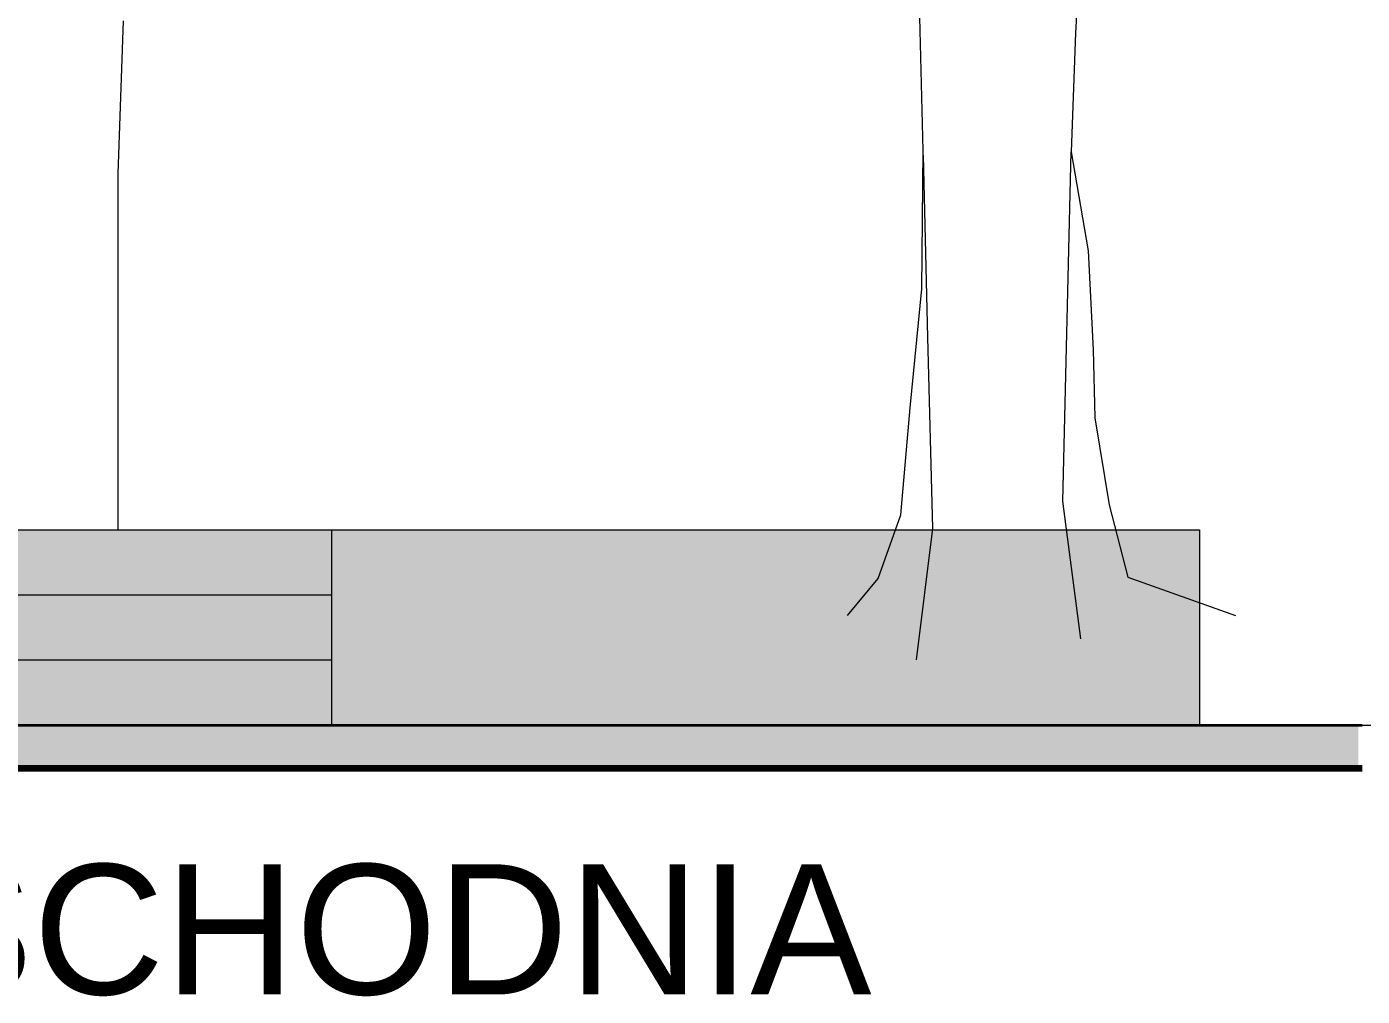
# Model space of a CAD drawing. Header units: millimetres. Extents: x -2481 to 9238, y -476 to 10647.
# Drawn here: x 4941.7 to 5249.4, y 2564 to 2787.3 of the extents above; entities that cross this region are included whole.
import ezdxf

# ---------------------------------------------------------------- set-up
doc = ezdxf.new("R2010")
doc.units = ezdxf.units.MM
for name, color, linetype, lineweight in [('A-ELEWACJA CIENKA', 11, 'Continuous', 13), ('A-meble', 254, 'Continuous', 5), ('A-RYS ELEWACJI', 30, 'Continuous', 35), ('A-wykończenie', 4, 'Continuous', 5), ('B-DACHÓWKA', 250, 'Continuous', 0), ('B-materiały', 9, 'Continuous', 0), ('B-opis', 7, 'Continuous', 0), ('Layer1', 7, 'Continuous', 0)]:
    doc.layers.add(name, color=color, linetype=linetype, lineweight=lineweight)
doc.styles.get("Standard").update_dxf_attribs({"font": 'arial.ttf'})

# ---------------------------------------------------------------- blocks, each defined once
blk = doc.blocks.new('A$C2EBD462E')
at = {"layer": 'B-materiały'}
for p, q in [((-35.32, 161.12), (-36.88, 134.27)), ((-71.96, 107.13), (-72.72, 137.84)), ((-36.88, 134.27), (-37.87, 106.87)), ((-72.27, 75.28), (-71.96, 107.13)), ((-70.88, 64.14), (-71.93, 106.02)), ((-39.77, 26.38), (-37.87, 106.87)), ((-37.87, 106.87), (-33.95, 84.06)), ((-33.95, 84.06), (-32.82, 61.19)), ((-74.94, 47.84), (-72.27, 75.28)), ((-69.77, 20.04), (-70.88, 64.14)), ((-32.82, 61.19), (-32.43, 45.56)), ((-77.12, 23.21), (-74.94, 47.84)), ((-32.43, 45.56), (-29.13, 25.53)), ((-35.62, -5.36), (-39.77, 26.38)), ((-29.13, 25.53), (-24.8, 8.88)), ((-82.33, 8.55), (-77.12, 23.21)), ((-73.48, -10.22), (-69.77, 20.04)), ((-89.38, 0), (-82.33, 8.55)), ((-24.8, 8.88), (0, 0))]:
    blk.add_line(p, q, dxfattribs=at)

msp = doc.modelspace()

# ---------------------------------------------------------------- hatches: boundary and pattern name
at = {"layer": 'B-DACHÓWKA', "transparency": 33554636}
h = msp.add_hatch(color=256, dxfattribs=at)
h.dxf.hatch_style = 1
h.paths.add_polyline_path([(5211.87, 2671.45), (5211.87, 2656.45), (5211.87, 2641.45), (5211.87, 2626.45), (4801.87, 2626.45), (4801.87, 2656.45), (4811.87, 2656.45), (4811.87, 2671.45)])
at = {"layer": 'B-materiały'}
h = msp.add_hatch(dxfattribs=at)
h.set_pattern_fill('AR-HBONE', color=256, scale=0.1)
h.set_pattern_definition([(45, (567.973, 5522.691), (1e-15, 14.36841), [30.48, -10.16]), (135, (575.157, 5529.875), (1e-15, 14.36841), [30.48, -10.16])])
h.paths.add_polyline_path([(3375.81, 2616.45), (5248.52, 2616.45), (5248.52, 2626.45), (3375.81, 2626.45)])

# ---------------------------------------------------------------- linework, layer by layer
at = {"layer": 'A-ELEWACJA CIENKA'}
for p, q in [((4811.87, 2671.45), (5211.87, 2671.45)), ((4811.87, 2656.45), (5011.87, 2656.45)), ((4801.87, 2641.45), (5011.87, 2641.45))]:
    msp.add_line(p, q, dxfattribs=at)
for points in [[(4811.87, 2671.45), (5211.87, 2671.45), (5211.87, 2656.45), (5211.87, 2656.45), (5211.87, 2641.45), (5211.87, 2641.45), (5211.87, 2626.45)], [(5011.87, 2671.45), (5011.87, 2626.45)]]:
    msp.add_lwpolyline(points, dxfattribs=at)
at = {"layer": 'A-meble'}
msp.add_xline((2399.25, 2626.45), (1, 0), dxfattribs=at)
at = {"layer": 'A-RYS ELEWACJI'}
msp.add_line((3377.45, 2626.45), (5249.41, 2626.45), dxfattribs=at)
at = {"layer": 'A-wykończenie', "lineweight": 120}
msp.add_line((5249.41, 2616.45), (3375.81, 2616.45), dxfattribs=at)
at = {"layer": 'Layer1'}
for p, q in [((4963.94, 2788.72), (4962.67, 2753.51)), ((4963.94, 2788.72), (4962.67, 2753.51)), ((4963.94, 2788.72), (4962.67, 2753.51)), ((4963.94, 2788.72), (4962.67, 2753.51)), ((4963.94, 2788.72), (4962.67, 2753.51)), ((4963.94, 2788.72), (4962.67, 2753.51)), ((4963.94, 2788.72), (4962.67, 2753.51)), ((4962.67, 2753.51), (4962.67, 2671.45))]:
    msp.add_line(p, q, dxfattribs=at)

# ---------------------------------------------------------------- block references
at = {"layer": 'A-ELEWACJA CIENKA'}
msp.add_blockref('A$C2EBD462E', (5220.21, 2651.67), dxfattribs=at)

# ---------------------------------------------------------------- texts
at = {"layer": 'B-opis', "insert": (4638.1, 2594.39), "char_height": 30, "width": 592.8252, "attachment_point": 1}
msp.add_mtext('ELEWACJA WSCHODNIA', dxfattribs=at)

doc.saveas('drawing.dxf')
